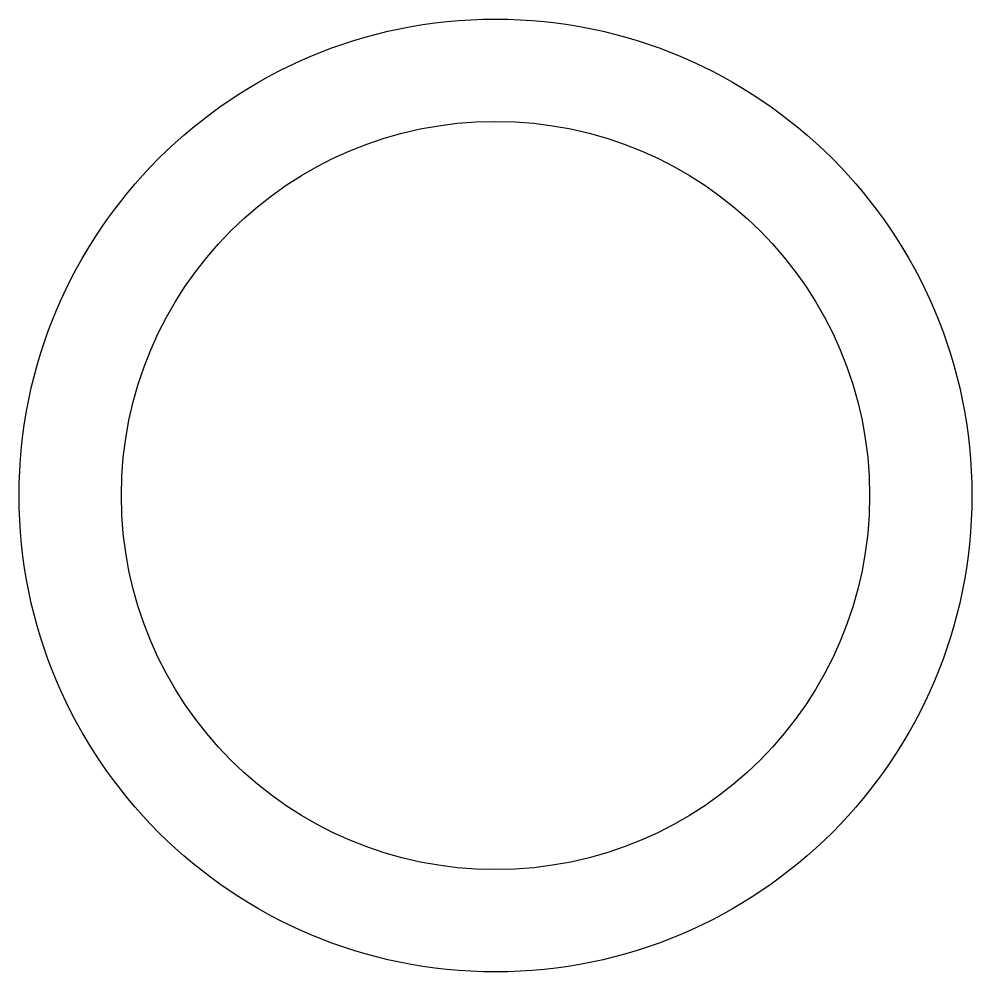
# Model space of a CAD drawing. Extents: x -141.7 to -109.1, y -165.9 to -133.4.
import ezdxf

# ---------------------------------------------------------------- set-up
doc = ezdxf.new("R2010")
doc.units = 0
doc.layers.get('0').update_dxf_attribs({"linetype": 'continuous'})

# ---------------------------------------------------------------- blocks, each defined once
blk = doc.blocks.new('SKETCH026')
at = {"color": 7}
for radius in [16.3, 12.8]:
    blk.add_circle((-125.4, -149.65), radius, dxfattribs=at)

msp = doc.modelspace()

# ---------------------------------------------------------------- block references
at = {"color": 7}
msp.add_blockref('SKETCH026', (0, 0), dxfattribs=at)

doc.saveas('drawing.dxf')
